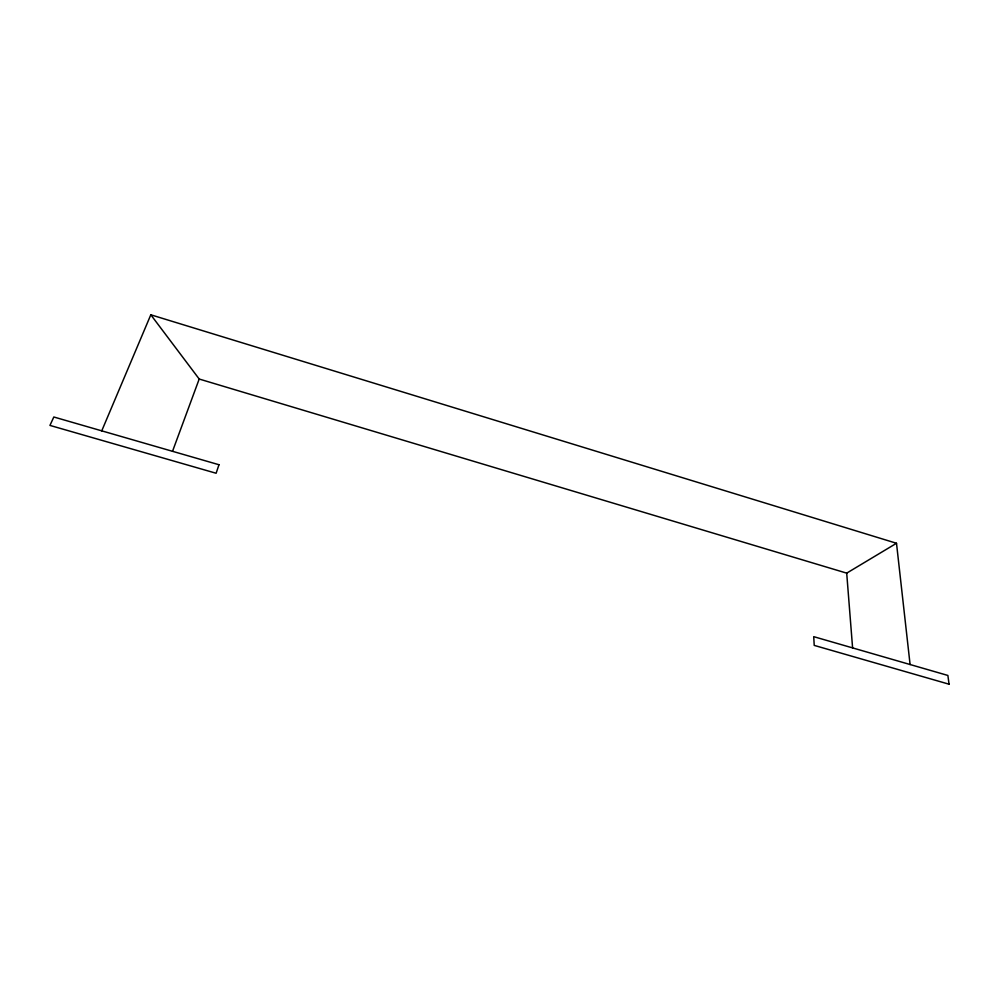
<?xml version="1.0" encoding="UTF-8"?>
<svg xmlns="http://www.w3.org/2000/svg" width="999" height="999" viewBox="0 0 999 999"><rect width="100%" height="100%" fill="white"/><g stroke="black" fill="none" stroke-linecap="round" stroke-linejoin="round"><path stroke-width="1.5" d="M172.527 451.298L199.201 379.033L150.812 314.797L101.748 430.844M199.201 379.033L846.702 573.139L896.503 543.269L910.089 664.522M150.812 314.797L896.503 543.269M846.702 573.139L852.597 647.901M218.981 464.735L216.121 473.251L49.95 425.412L53.821 416.995L218.981 464.735M949.05 684.203L814.222 645.391L813.723 636.663L947.876 675.449L949.05 684.203"/></g></svg>
